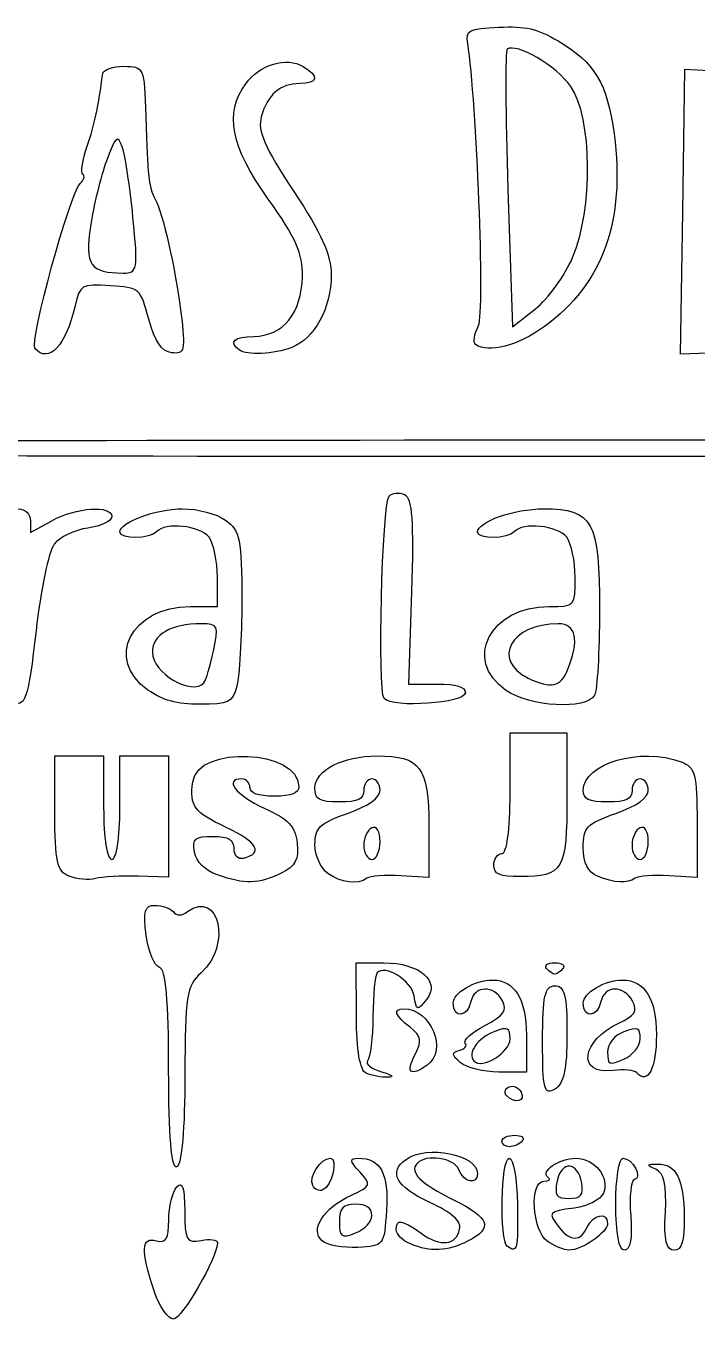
# Model space of a CAD drawing. Extents: x -6.1 to 24.6, y -6.3 to 20.9.
# Drawn here: x 2.96 to 10.57, y 5.81 to 20.46 of the extents above; entities that cross this region are included whole.
import ezdxf

# ---------------------------------------------------------------- set-up
doc = ezdxf.new("R2010")
doc.units = 0
doc.layers.add('Capa_1', color=7, linetype='CONTINUOUS')

msp = doc.modelspace()

# ---------------------------------------------------------------- linework, layer by layer
at = {"layer": 'Capa_1', "color": 7}
for points in [[(10.406204, 18.351322), (10.430858, 19.965923), (10.845482, 19.943687)], [(8.425776, 18.604076), (8.478743, 17.047124), (8.737539, 17.251782)], [(10.912967, 16.756281), (10.38155, 16.736722), (10.406204, 18.351322)], [(3.013703, 14.850554), (3.013703, 14.715621), (3.256476, 14.850554)], [(4.826466, 13.878723), (5.132891, 13.878723), (5.132891, 14.208522)], [(7.332979, 14.048763), (7.298147, 12.999822), (7.620632, 12.999822)], [(8.449879, 11.762851), (8.449879, 12.44644), (8.772364, 12.44644), (9.09485, 12.44644), (9.09485, 11.710768)], [(3.29012, 11.538223), (3.29012, 12.186025), (3.566535, 12.186025), (3.84295, 12.186025), (3.84295, 11.600091)], [(4.027228, 11.600091), (4.027228, 12.186025), (4.303643, 12.186025), (4.580059, 12.186025), (4.580059, 11.499798), (4.580059, 10.813571), (4.234539, 10.824446)], [(10.569067, 11.430054), (10.569067, 10.80887), (10.251524, 10.828202)], [(7.528493, 11.395141), (7.528493, 10.80887), (7.210951, 10.828202)], [(6.708047, 9.241706), (6.706675, 9.84229), (7.020211, 9.84229)], [(8.63416, 9.023848), (8.63416, 8.605323), (8.322956, 8.605323)]]:
    msp.add_lwpolyline(points, dxfattribs=at)
for points in [[(4.175769, 18.287363)], [(9.158558, 17.832281)], [(3.064, 16.803559)], [(5.378594, 16.78669)], [(8.058135, 16.846478)], [(9.106159, 13.167408)], [(4.345526, 12.93175)], [(4.980273, 13.016098)], [(8.399623, 12.93175)], [(7.022282, 12.836433)], [(6.975663, 11.213311)], [(10.016235, 11.213311)], [(6.383343, 10.856049)], [(8.265603, 10.949055)], [(3.451361, 10.823831)], [(5.132891, 10.837591)], [(9.440369, 10.824061)], [(8.864503, 9.777186)], [(8.449879, 8.981339)], [(8.818434, 8.955419)], [(9.924097, 8.981339)], [(7.370679, 8.797367)], [(7.885298, 8.713566)], [(4.580059, 8.628603)], [(6.819475, 8.591665)], [(9.886593, 8.595527)], [(8.407746, 8.340406)], [(8.357741, 7.824074)], [(9.262211, 7.347053)], [(6.212805, 7.319114)], [(9.64768, 7.107934)], [(6.883524, 6.980017)], [(10.209812, 7.015878)], [(6.319391, 6.694382)], [(7.321182, 6.657422)], [(8.419167, 6.630507)], [(8.871085, 6.689411)], [(4.411606, 6.136344)]]:
    msp.add_lwpolyline(points, close=True, dxfattribs=at)
for points in [[(7.969149, 20.25889), (7.945541, 20.406499), (7.978399, 20.423472), (8.322074, 20.441233)], [(8.322074, 20.441233), (8.622984, 20.456783), (8.761243, 20.425017), (8.993388, 20.286994)], [(8.091647, 17.061745), (8.165232, 17.210893), (8.07343, 19.606869), (7.969149, 20.25889)], [(9.138387, 19.769698), (8.973352, 20.005337), (8.524265, 20.268046), (8.416567, 20.19195)], [(8.993388, 20.286994), (9.411546, 20.038378), (9.551323, 19.806339), (9.628092, 19.233343)], [(5.454365, 19.801783), (5.613572, 20.019322), (5.912614, 20.108564), (6.104768, 19.995882)], [(8.416567, 20.19195), (8.392498, 20.174943), (8.396642, 19.4604), (8.425776, 18.604076)], [(3.832652, 19.917096), (3.83832, 19.961854), (3.946607, 19.998475), (4.073297, 19.998475)], [(4.073297, 19.998475), (4.300155, 19.998475), (4.303901, 19.989845), (4.320652, 19.428817)], [(6.104768, 19.995882), (6.289381, 19.887623), (6.272198, 19.803164), (6.065558, 19.803164)], [(3.656639, 19.095379), (3.74131, 19.34028), (3.786132, 19.549531), (3.832652, 19.917096)], [(5.708757, 18.495398), (5.279999, 19.095074), (5.207948, 19.465082), (5.454365, 19.801783)], [(6.065558, 19.803164), (5.843843, 19.803164), (5.701578, 19.680146), (5.629725, 19.426294)], [(9.158556, 17.832281), (9.39377, 18.377233), (9.382909, 19.420565), (9.138387, 19.769698)], [(4.320652, 19.428817), (4.340958, 18.748743), (4.354264, 18.629217), (4.423937, 18.501089)], [(5.629725, 19.426294), (5.585235, 19.269114), (5.666463, 19.082763), (5.997731, 18.582027)], [(4.053639, 19.084884), (4.001458, 19.230246), (3.980238, 19.211217), (3.874521, 18.924263)], [(9.628092, 19.233343), (9.759739, 18.250765), (9.499709, 17.530059), (8.841257, 17.052531)], [(3.607657, 18.775851), (3.580476, 18.795056), (3.60251, 18.938844), (3.656639, 19.095379)], [(4.175769, 18.287363), (4.141155, 18.635305), (4.086197, 18.99419), (4.053639, 19.084884)], [(3.874521, 18.924263), (3.808563, 18.745228), (3.726867, 18.41273), (3.692973, 18.185378)], [(3.575723, 18.669838), (3.620466, 18.70894), (3.634836, 18.756646), (3.607657, 18.775851)], [(3.064, 16.803559), (2.998906, 16.87798), (3.463278, 18.571572), (3.575723, 18.669838)], [(4.423937, 18.501089), (4.514296, 18.334916), (4.656707, 17.710111), (4.718292, 17.20965)], [(6.095698, 17.614313), (6.099417, 17.881206), (6.022236, 18.056954), (5.708757, 18.495398)], [(5.997731, 18.582027), (6.314569, 18.103107), (6.422831, 17.86122), (6.422831, 17.63225)], [(3.692973, 18.185378), (3.627708, 17.747582), (3.69053, 17.657866), (4.063862, 17.655737)], [(4.063862, 17.655737), (4.227939, 17.654837), (4.234829, 17.693691), (4.175769, 18.287363)], [(8.737539, 17.251782), (8.879877, 17.364344), (9.069335, 17.625568), (9.158558, 17.832281)], [(5.545391, 16.938599), (5.871023, 16.938599), (6.090025, 17.207509), (6.095698, 17.614313)], [(6.422831, 17.63225), (6.422831, 17.262642), (6.230217, 16.909766), (5.975995, 16.813632)], [(3.917215, 17.511969), (3.587792, 17.531316), (3.575022, 17.523994), (3.51976, 17.284106)], [(4.354612, 17.134135), (4.259388, 17.485291), (4.251211, 17.492355), (3.917215, 17.511969)], [(3.51976, 17.284106), (3.415637, 16.832112), (3.219714, 16.625534), (3.064, 16.803559)], [(4.718292, 17.20965), (4.771669, 16.775879), (4.762123, 16.734042), (4.614358, 16.754149)], [(4.614358, 16.754149), (4.497849, 16.770003), (4.424097, 16.877898), (4.354612, 17.134135)], [(8.058135, 16.846478), (8.02849, 16.867426), (8.043571, 16.964296), (8.091647, 17.061745)], [(8.841257, 17.052531), (8.537853, 16.832494), (8.202723, 16.744315), (8.058135, 16.846478)], [(5.378594, 16.78669), (5.253672, 16.874959), (5.323549, 16.938599), (5.545391, 16.938599)], [(5.975995, 16.813632), (5.766856, 16.734545), (5.471258, 16.721214), (5.378594, 16.78669)], [(-1.90285, 15.725331), (-1.332669, 15.780552), (19.909023, 15.778799), (20.480176, 15.723481)], [(20.746418, 15.630401), (20.494931, 15.560901), (-2.330335, 15.558202), (-2.330335, 15.627671)], [(7.022282, 12.836433), (6.945115, 12.924658), (6.998216, 15.036138), (7.079952, 15.129585)], [(7.079952, 15.129585), (7.112614, 15.166927), (7.190743, 15.175031), (7.253574, 15.147593)], [(7.253574, 15.147593), (7.339224, 15.11019), (7.359094, 14.835216), (7.332979, 14.048763)], [(2.875496, 14.985486), (2.95389, 14.985486), (3.013703, 14.927091), (3.013703, 14.850554)], [(3.256476, 14.850554), (3.532672, 15.004064), (3.935089, 15.030995), (3.935089, 14.895969)], [(4.027228, 14.721372), (4.027228, 14.834585), (4.433757, 14.985478), (4.738768, 14.985478)], [(4.738768, 14.985478), (4.917901, 14.985478), (5.115719, 14.932508), (5.225029, 14.85527)], [(8.081325, 14.721372), (8.081325, 14.840334), (8.494812, 14.985478), (8.83371, 14.985478)], [(8.83371, 14.985478), (9.388112, 14.985478), (9.463404, 14.848155), (9.463404, 13.837)], [(3.935089, 14.895969), (3.935089, 14.846733), (3.812956, 14.789191), (3.663683, 14.768097)], [(5.03751, 14.664248), (4.937086, 14.796834), (4.54008, 14.837373), (4.441852, 14.725072)], [(5.225029, 14.85527), (5.388615, 14.739682), (5.409306, 14.638258), (5.409306, 13.951956)], [(9.091608, 14.664248), (8.991184, 14.796834), (8.594177, 14.837373), (8.495949, 14.725072)], [(3.663683, 14.768097), (3.514412, 14.747002), (3.342401, 14.663891), (3.281439, 14.583405)], [(4.441852, 14.725072), (4.369599, 14.642466), (4.027228, 14.639419), (4.027228, 14.721372)], [(5.132891, 14.208522), (5.132891, 14.389911), (5.089969, 14.594988), (5.03751, 14.664248)], [(8.495949, 14.725072), (8.423696, 14.642466), (8.081325, 14.639419), (8.081325, 14.721372)], [(9.186987, 14.208522), (9.186987, 14.389911), (9.144068, 14.594988), (9.091608, 14.664248)], [(3.281439, 14.583405), (3.220478, 14.502919), (3.128413, 14.062418), (3.076848, 13.604513)], [(8.893476, 13.878723), (9.184772, 13.878723), (9.186987, 13.881203), (9.186987, 14.208522)], [(5.409306, 13.951956), (5.409306, 13.526747), (5.383392, 13.087296), (5.351719, 12.9754)], [(4.345526, 12.931759), (3.85012, 13.281805), (4.153282, 13.878723), (4.826466, 13.878723)], [(8.399623, 12.931759), (7.911443, 13.276699), (8.225408, 13.878723), (8.893476, 13.878723)], [(9.463404, 13.837), (9.463404, 13.364502), (9.438237, 12.93157), (9.407476, 12.874931)], [(4.953018, 13.683411), (4.603323, 13.683411), (4.395782, 13.562695), (4.395782, 13.359294)], [(5.088312, 13.374168), (5.149416, 13.662648), (5.140332, 13.683411), (4.953018, 13.683411)], [(8.996653, 13.683411), (8.459979, 13.683411), (8.234379, 13.276618), (8.655475, 13.068213)], [(9.106159, 13.167408), (9.237845, 13.500376), (9.199001, 13.683411), (8.996653, 13.683411)], [(3.076848, 13.604513), (2.988671, 12.821461), (2.949077, 12.709117), (2.798713, 12.815362)], [(4.395782, 13.359294), (4.395782, 13.125301), (4.845415, 12.861289), (4.980273, 13.016098)], [(4.980273, 13.016098), (5.003667, 13.042954), (5.052286, 13.204084), (5.088312, 13.374168)], [(8.655475, 13.068213), (8.912656, 12.94093), (9.026498, 12.965988), (9.106159, 13.167408)], [(4.932908, 12.771951), (4.672236, 12.771951), (4.508727, 12.816434), (4.345526, 12.93175)], [(5.351719, 12.9754), (5.298974, 12.789052), (5.263769, 12.771951), (4.932908, 12.771951)], [(7.943117, 12.902166), (7.943117, 12.783387), (7.12007, 12.724635), (7.022282, 12.836433)], [(7.620632, 12.999822), (7.84586, 12.999822), (7.943117, 12.97037), (7.943117, 12.902166)], [(9.407476, 12.874931), (9.314529, 12.703785), (8.670897, 12.740072), (8.399623, 12.93175)], [(4.852556, 11.893058), (4.908191, 12.311788), (6.054277, 12.260332), (6.054277, 11.839104)], [(6.238554, 11.824263), (6.238554, 12.023978), (6.554331, 12.186025), (6.943514, 12.186025)], [(6.943514, 12.186025), (7.434624, 12.186025), (7.528493, 12.059116), (7.528493, 11.395141)], [(9.279126, 11.795402), (9.279126, 12.102414), (9.931866, 12.292196), (10.390847, 12.118631)], [(10.390847, 12.118631), (10.547931, 12.059229), (10.569067, 11.977568), (10.569067, 11.430054)], [(5.230962, 11.377182), (4.868091, 11.546859), (4.815993, 11.617883), (4.852556, 11.893058)], [(5.409306, 11.92561), (5.199497, 11.92561), (5.34042, 11.741514), (5.662688, 11.594603)], [(5.501445, 11.827955), (5.501445, 11.881665), (5.459982, 11.92561), (5.409306, 11.92561)], [(6.883524, 11.92561), (6.832847, 11.92561), (6.791385, 11.867017), (6.791385, 11.795402)], [(6.975663, 11.796725), (6.975663, 11.867612), (6.9342, 11.92561), (6.883524, 11.92561)], [(9.924097, 11.92561), (9.87342, 11.92561), (9.831958, 11.867017), (9.831958, 11.795402)], [(10.016235, 11.796725), (10.016235, 11.867612), (9.974772, 11.92561), (9.924097, 11.92561)], [(5.77786, 11.730299), (5.593584, 11.730299), (5.501445, 11.762851), (5.501445, 11.827955)], [(6.054277, 11.839104), (6.054277, 11.761612), (5.974727, 11.730299), (5.77786, 11.730299)], [(6.51497, 11.665196), (6.283262, 11.665196), (6.238554, 11.690923), (6.238554, 11.824263)], [(6.791385, 11.795402), (6.791385, 11.69413), (6.729959, 11.665196), (6.51497, 11.665196)], [(6.607109, 11.534988), (6.849658, 11.62242), (6.975663, 11.711906), (6.975663, 11.796725)], [(8.357741, 11.079261), (8.413317, 11.079261), (8.449879, 11.350527), (8.449879, 11.762851)], [(9.555543, 11.665196), (9.340553, 11.665196), (9.279126, 11.69413), (9.279126, 11.795402)], [(9.831958, 11.795402), (9.831958, 11.69413), (9.770531, 11.665196), (9.555543, 11.665196)], [(9.64768, 11.534988), (9.890231, 11.62242), (10.016235, 11.711906), (10.016235, 11.796725)], [(3.84295, 11.600091), (3.84295, 11.252871), (3.880489, 11.014158), (3.935089, 11.014158)], [(3.935089, 11.014158), (3.98969, 11.014158), (4.027228, 11.252871), (4.027228, 11.600091)], [(5.662688, 11.594603), (5.943411, 11.466631), (6.013472, 11.392492), (6.036281, 11.19926)], [(9.09485, 11.710768), (9.09485, 10.896409), (9.049178, 10.818847), (8.56966, 10.818847)], [(3.451361, 10.823832), (3.314914, 10.88018), (3.29012, 10.990038), (3.29012, 11.538223)], [(6.238554, 11.180244), (6.238554, 11.373571), (6.285998, 11.419236), (6.607109, 11.534988)], [(9.279126, 11.146278), (9.279126, 11.379232), (9.312115, 11.414026), (9.64768, 11.534988)], [(5.426582, 11.029078), (5.660278, 11.084119), (5.58991, 11.209339), (5.230962, 11.377182)], [(6.883524, 11.372229), (6.832847, 11.350099), (6.791385, 11.260479), (6.791385, 11.173074)], [(6.975663, 11.213311), (6.975663, 11.329502), (6.937279, 11.395703), (6.883524, 11.372229)], [(9.924097, 11.372229), (9.87342, 11.350099), (9.831958, 11.260479), (9.831958, 11.173074)], [(10.016235, 11.213311), (10.016235, 11.329502), (9.977852, 11.395703), (9.924097, 11.372229)], [(4.873389, 11.097046), (4.84834, 11.249583), (4.87752, 11.274573), (5.080701, 11.274573)], [(5.080701, 11.274573), (5.258895, 11.274573), (5.317168, 11.241149), (5.317168, 11.13894)], [(5.317168, 11.13894), (5.317168, 11.063176), (5.365464, 11.014682), (5.426582, 11.029078)], [(6.036281, 11.19926), (6.058365, 11.012175), (6.019585, 10.939269), (5.854537, 10.857585)], [(6.383343, 10.856049), (6.303709, 10.912316), (6.238554, 11.058205), (6.238554, 11.180244)], [(6.791385, 11.173074), (6.791385, 11.08567), (6.832847, 11.014158), (6.883524, 11.014158)], [(6.883524, 11.014158), (6.9342, 11.014158), (6.975663, 11.103778), (6.975663, 11.213311)], [(9.440369, 10.824061), (9.330088, 10.869447), (9.279126, 10.971286), (9.279126, 11.146278)], [(9.831958, 11.173074), (9.831958, 11.08567), (9.87342, 11.014158), (9.924097, 11.014158)], [(9.924097, 11.014158), (9.974772, 11.014158), (10.016235, 11.103778), (10.016235, 11.213311)], [(5.132891, 10.837591), (4.988484, 10.888952), (4.891667, 10.985752), (4.873389, 11.097046)], [(8.265603, 10.949055), (8.265603, 11.020669), (8.307065, 11.079261), (8.357741, 11.079261)], [(5.854537, 10.857585), (5.602946, 10.733068), (5.439492, 10.72854), (5.132891, 10.837591)], [(6.82704, 10.800637), (6.718852, 10.724194), (6.537984, 10.746782), (6.383343, 10.856049)], [(8.56966, 10.818847), (8.327028, 10.818847), (8.265603, 10.845151), (8.265603, 10.949055)], [(3.750811, 10.796283), (3.674797, 10.774811), (3.540045, 10.787213), (3.451361, 10.823831)], [(4.234539, 10.824446), (4.044504, 10.830436), (3.826826, 10.817756), (3.750811, 10.796283)], [(7.210951, 10.828202), (7.036303, 10.838833), (6.863543, 10.826432), (6.82704, 10.800637)], [(9.867612, 10.800637), (9.777319, 10.736837), (9.633097, 10.744744), (9.440369, 10.824061)], [(10.251524, 10.828202), (10.076875, 10.838833), (9.904116, 10.826432), (9.867612, 10.800637)], [(4.793164, 10.422551), (5.153614, 10.67724), (5.296161, 10.042041), (4.948613, 9.729848)], [(4.326303, 10.154286), (4.288449, 10.432657), (4.306055, 10.493327), (4.424691, 10.493327)], [(4.424691, 10.493327), (4.504162, 10.493327), (4.597041, 10.461478), (4.631091, 10.422551)], [(4.631091, 10.422551), (4.675668, 10.371585), (4.721032, 10.371585), (4.793164, 10.422551)], [(4.476235, 9.790789), (4.419131, 9.804239), (4.351663, 9.967812), (4.326303, 10.154286)], [(7.361753, 9.467969), (7.332887, 9.641396), (7.031478, 9.828592), (6.943345, 9.727831)], [(7.020211, 9.84229), (7.425948, 9.84229), (7.668659, 9.632107), (7.501701, 9.425326)], [(8.864503, 9.777186), (8.833183, 9.812993), (8.874645, 9.84229), (8.956642, 9.84229)], [(8.956642, 9.84229), (9.038637, 9.84229), (9.0801, 9.812993), (9.04878, 9.777186)], [(4.580059, 8.628603), (4.580059, 9.414595), (4.54796, 9.773896), (4.476235, 9.790789)], [(4.948613, 9.729848), (4.782566, 9.580691), (4.764336, 9.465736), (4.764336, 8.56783)], [(6.943345, 9.727831), (6.919432, 9.70049), (6.89771, 9.479633), (6.895075, 9.237036)], [(8.956642, 9.712083), (8.937285, 9.712083), (8.895823, 9.741379), (8.864503, 9.777186)], [(9.04878, 9.777186), (9.01746, 9.741379), (8.975998, 9.712083), (8.956642, 9.712083)], [(7.804913, 9.384279), (7.804913, 9.504353), (8.048174, 9.646984), (8.252967, 9.646984)], [(8.36286, 9.411235), (8.267508, 9.593363), (8.04305, 9.588086), (8.005816, 9.402845)], [(8.252967, 9.646984), (8.501838, 9.646984), (8.63416, 9.430678), (8.63416, 9.023848)], [(8.818434, 8.955419), (8.818434, 9.468867), (8.843366, 9.581875), (8.956642, 9.581875)], [(8.956642, 9.581875), (9.068495, 9.581875), (9.09485, 9.477871), (9.09485, 9.036465)], [(9.279126, 9.384275), (9.279126, 9.504349), (9.522389, 9.64698), (9.727181, 9.64698)], [(9.838892, 9.40776), (9.742039, 9.592758), (9.517584, 9.58968), (9.48003, 9.40284)], [(9.727181, 9.64698), (9.975206, 9.64698), (10.108373, 9.430633), (10.108373, 9.027686)], [(7.501701, 9.425326), (7.395093, 9.293289), (7.3906, 9.294659), (7.361753, 9.467969)], [(8.005816, 9.402845), (7.969627, 9.222798), (7.804913, 9.207576), (7.804913, 9.384279)], [(8.16354, 9.131257), (8.3787, 9.243657), (8.420127, 9.301848), (8.36286, 9.411235)], [(9.48003, 9.40284), (9.44384, 9.222794), (9.279126, 9.207572), (9.279126, 9.384275)], [(9.683249, 9.159825), (9.86459, 9.24378), (9.897388, 9.296028), (9.838892, 9.40776)], [(6.819496, 8.591665), (6.747314, 8.624091), (6.708934, 8.847947), (6.708047, 9.241706)], [(6.895075, 9.237036), (6.89244, 8.994438), (6.865363, 8.767459), (6.834905, 8.732635)], [(7.316605, 9.111736), (7.141859, 9.248173), (7.117011, 9.321459), (7.245497, 9.321459)], [(7.245497, 9.321459), (7.551133, 9.321459), (7.746443, 8.850462), (7.510066, 8.683442)], [(7.370679, 8.797367), (7.455357, 8.955882), (7.445915, 9.010775), (7.316605, 9.111736)], [(7.941132, 8.933109), (7.91407, 8.96405), (8.014152, 9.053217), (8.16354, 9.131257)], [(8.449879, 8.981339), (8.449879, 9.107442), (8.422844, 9.120506), (8.276442, 9.065143)], [(9.616835, 8.623308), (9.203585, 8.567491), (9.252206, 8.960264), (9.683249, 9.159825)], [(9.924097, 8.981339), (9.924097, 9.110555), (9.899211, 9.121319), (9.739819, 9.061044)], [(8.276442, 9.065143), (8.083612, 8.992224), (7.96136, 8.820009), (8.039229, 8.730984)], [(8.039229, 8.730984), (8.12786, 8.629654), (8.449879, 8.825976), (8.449879, 8.981339)], [(8.956642, 8.410008), (8.835419, 8.338921), (8.818434, 8.405948), (8.818434, 8.955419)], [(9.09485, 9.036465), (9.09485, 8.63108), (9.059367, 8.470247), (8.956642, 8.410008)], [(9.739819, 9.061044), (9.631797, 9.020195), (9.555543, 8.924729), (9.555543, 8.830338)], [(9.739819, 8.750634), (9.841171, 8.795358), (9.924097, 8.899175), (9.924097, 8.981339)], [(10.108373, 9.027686), (10.108373, 8.646595), (10.009849, 8.454611), (9.886593, 8.595527)], [(7.510066, 8.683442), (7.321186, 8.549983), (7.263648, 8.597011), (7.370679, 8.797367)], [(7.885295, 8.71356), (7.786233, 8.798358), (7.783913, 8.827766), (7.874591, 8.849329)], [(7.874591, 8.849329), (7.938252, 8.864467), (7.968195, 8.902169), (7.941132, 8.933109)], [(9.555543, 8.830338), (9.555543, 8.685616), (9.574193, 8.677549), (9.739819, 8.750634)], [(6.834905, 8.732635), (6.804445, 8.697813), (6.875479, 8.642129), (6.992757, 8.608895)], [(8.322956, 8.605323), (8.144934, 8.605323), (7.957637, 8.651647), (7.885298, 8.713566)], [(4.672197, 7.531108), (4.612114, 7.504869), (4.580059, 7.886694), (4.580059, 8.628603)], [(4.764336, 8.56783), (4.764336, 7.973732), (4.72713, 7.555096), (4.672197, 7.531108)], [(7.06778, 8.54534), (6.991766, 8.54362), (6.880027, 8.564464), (6.819475, 8.591665)], [(6.992757, 8.608895), (7.110033, 8.575661), (7.143794, 8.54706), (7.06778, 8.54534)], [(9.886593, 8.595525), (9.858963, 8.627114), (9.737571, 8.639617), (9.616835, 8.623308)], [(8.407746, 8.340406), (8.378589, 8.373739), (8.392529, 8.417515), (8.438722, 8.437688)], [(8.575541, 8.377082), (8.632823, 8.271606), (8.49439, 8.241347), (8.407746, 8.340406)], [(8.438722, 8.437688), (8.484915, 8.457859), (8.546483, 8.430588), (8.575541, 8.377082)], [(7.270505, 7.615743), (7.509336, 7.784497), (8.081325, 7.669678), (8.081325, 7.452984)], [(8.357741, 7.824074), (8.357741, 7.859881), (8.422382, 7.889178), (8.501386, 7.889178)], [(8.444442, 7.75897), (8.396756, 7.75897), (8.357741, 7.788267), (8.357741, 7.824074)], [(8.588088, 7.824074), (8.556768, 7.788267), (8.492127, 7.75897), (8.444442, 7.75897)], [(8.501386, 7.889178), (8.580393, 7.889178), (8.619408, 7.859881), (8.588088, 7.824074)], [(6.212805, 7.319114), (6.16425, 7.414829), (6.302769, 7.628764), (6.413295, 7.628764)], [(6.413295, 7.628764), (6.505662, 7.628764), (6.430666, 7.314351), (6.32756, 7.269324)], [(6.745748, 7.474676), (6.627559, 7.60213), (6.625167, 7.628765), (6.73191, 7.628765)], [(6.73191, 7.628765), (6.981129, 7.628765), (7.077381, 7.450237), (7.049371, 7.039942)], [(7.870351, 7.498557), (7.821121, 7.631578), (7.492633, 7.680672), (7.395425, 7.569536)], [(8.419167, 6.630507), (8.325401, 6.69676), (8.345987, 7.628765), (8.441215, 7.628765)], [(8.441215, 7.628765), (8.487126, 7.628765), (8.528241, 7.39439), (8.532579, 7.107934)], [(8.880659, 7.411187), (8.786787, 7.477516), (9.005319, 7.628765), (9.195028, 7.628765)], [(9.195028, 7.628765), (9.408249, 7.628765), (9.584537, 7.405252), (9.507166, 7.233007)], [(9.64768, 7.107934), (9.64768, 7.39439), (9.684707, 7.628765), (9.729961, 7.628765)], [(9.729961, 7.628765), (9.838205, 7.628765), (9.956442, 7.408481), (9.860266, 7.385999)], [(6.651538, 7.210817), (6.875513, 7.314511), (6.880728, 7.329116), (6.745748, 7.474676)], [(7.532915, 7.130691), (7.156699, 7.306609), (7.067181, 7.472077), (7.270505, 7.615743)], [(7.395425, 7.569536), (7.306355, 7.467703), (7.432392, 7.342253), (7.809513, 7.15738)], [(8.081325, 7.452984), (8.081325, 7.320064), (7.923819, 7.354087), (7.870351, 7.498557)], [(9.262211, 7.347053), (9.221144, 7.592177), (9.032934, 7.608473), (8.983644, 7.371174)], [(10.100988, 7.50316), (9.992752, 7.551566), (9.996303, 7.561839), (10.12155, 7.562664)], [(10.209812, 7.015878), (10.225858, 7.328619), (10.196403, 7.460485), (10.100988, 7.50316)], [(10.12155, 7.562664), (10.332967, 7.564054), (10.417241, 7.396855), (10.424564, 6.961484)], [(4.672197, 7.303244), (4.73569, 7.372665), (4.761922, 7.294424), (4.762926, 7.032649)], [(8.871085, 6.68941), (8.698861, 6.811101), (8.668252, 7.36835), (8.833791, 7.36835)], [(8.833791, 7.36835), (8.892912, 7.36835), (8.914003, 7.387626), (8.880659, 7.411187)], [(8.983644, 7.371174), (8.95015, 7.209925), (8.97497, 7.173038), (9.116928, 7.173038)], [(9.116928, 7.173038), (9.251851, 7.173038), (9.284763, 7.212458), (9.262211, 7.347053)], [(9.860266, 7.385999), (9.819358, 7.376429), (9.799937, 7.192773), (9.817107, 6.977858)], [(4.581469, 6.93094), (4.582159, 7.081997), (4.623073, 7.249534), (4.672197, 7.303244)], [(6.319391, 6.694382), (6.175397, 6.816976), (6.334209, 7.063903), (6.651538, 7.210817)], [(6.32756, 7.269324), (6.287263, 7.251727), (6.235623, 7.274134), (6.212805, 7.319114)], [(9.507166, 7.233007), (9.472853, 7.156616), (9.33714, 7.086836), (9.179578, 7.06457)], [(4.762926, 7.032649), (4.764161, 6.696672), (4.780487, 6.667382), (4.948613, 6.698447)], [(6.699247, 7.107934), (6.555445, 7.107934), (6.51497, 7.064531), (6.51497, 6.910333)], [(6.883524, 6.980017), (6.883524, 7.064531), (6.820999, 7.107934), (6.699247, 7.107934)], [(7.049371, 7.039942), (7.021734, 6.635091), (7.02171, 6.63506), (6.724526, 6.618777)], [(7.878435, 6.825625), (7.897736, 6.917488), (7.79513, 7.00808), (7.532915, 7.130691)], [(7.809513, 7.15738), (8.222792, 6.954782), (8.263645, 6.834431), (7.968685, 6.688451)], [(8.532579, 7.107934), (8.540498, 6.584845), (8.532439, 6.550532), (8.419167, 6.630507)], [(9.179578, 7.06457), (8.877102, 7.021824), (8.873838, 7.017665), (9.005953, 6.84324)], [(9.748003, 6.587104), (9.684026, 6.587104), (9.64768, 6.775792), (9.64768, 7.107934)], [(4.441852, 6.693767), (4.551125, 6.664139), (4.580355, 6.713793), (4.581469, 6.93094)], [(6.51497, 6.910333), (6.51497, 6.732904), (6.533783, 6.719845), (6.699247, 6.782416)], [(6.699247, 6.782416), (6.800599, 6.820742), (6.883524, 6.909663), (6.883524, 6.980017)], [(7.159939, 6.818202), (7.159939, 6.945361), (7.21719, 6.937274), (7.442114, 6.778347)], [(9.555543, 6.890162), (9.555543, 6.788107), (9.264819, 6.587104), (9.117211, 6.587104)], [(9.325196, 6.84752), (9.391024, 6.99407), (9.555543, 7.024527), (9.555543, 6.890162)], [(9.817107, 6.977858), (9.837228, 6.726002), (9.81266, 6.587104), (9.748003, 6.587104)], [(10.309336, 6.587139), (10.218801, 6.587113), (10.193422, 6.696442), (10.209812, 7.015878)], [(10.424564, 6.961484), (10.429084, 6.692773), (10.396575, 6.587162), (10.309336, 6.587139)], [(4.411606, 6.136344), (4.262801, 6.591848), (4.270848, 6.740133), (4.441852, 6.693767)], [(7.321182, 6.657422), (7.232499, 6.693919), (7.159939, 6.766271), (7.159939, 6.818202)], [(7.442114, 6.778347), (7.663896, 6.621639), (7.839573, 6.640674), (7.878435, 6.825625)], [(9.005953, 6.84324), (9.128609, 6.681301), (9.251272, 6.682946), (9.325196, 6.84752)], [(5.132891, 6.672441), (5.132891, 6.502036), (4.731696, 5.805858), (4.633494, 5.805858)], [(4.948613, 6.698447), (5.049966, 6.717174), (5.132891, 6.705477), (5.132891, 6.672441)], [(6.724526, 6.618777), (6.555525, 6.609517), (6.380763, 6.64213), (6.319391, 6.694382)], [(7.968685, 6.688451), (7.733254, 6.571934), (7.55022, 6.563163), (7.321182, 6.657422)], [(9.117211, 6.587104), (9.061475, 6.587104), (8.950719, 6.633142), (8.871085, 6.689411)], [(4.633494, 5.805858), (4.570836, 5.805858), (4.470987, 5.954577), (4.411606, 6.136344)]]:
    msp.add_open_spline(points, degree=3, dxfattribs=at)

doc.saveas('drawing.dxf')
